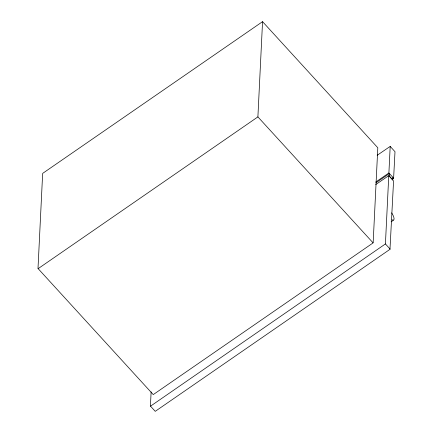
<?xml version="1.0" encoding="UTF-8"?>
<svg xmlns="http://www.w3.org/2000/svg" width="433" height="433" viewBox="0 0 433 433"><rect width="100%" height="100%" fill="white"/><g stroke="black" fill="none" stroke-linecap="round" stroke-linejoin="round"><path stroke-width="0.65" d="M151.122 391.897L150.43 406.04L155.236 411.35L389.981 249.327L393.565 180.967L388.764 175.657L375.741 184.561M389.505 173.595L389.294 175.95L392.742 179.895M373.04 242.81L257.9 116.888L262.555 21.65L42.991 173.162L42.645 173.606L38.001 268.498L153.25 394.604L372.818 243.097L373.159 242.653L377.803 147.761L262.555 21.65M392.341 179.127L393.619 178.147L388.894 172.978L390.193 146.403L377.17 155.301M390.149 249.116L385.424 243.941L388.764 175.657M393.619 178.147L394.999 151.707L390.193 146.403M392.818 179.803L392.883 177.286M38.104 268.682L257.9 116.888M150.505 406.181L385.424 243.941M375.866 181.936L388.894 172.978M375.947 182.802L389.413 173.541M391.129 221.837L393.353 220.305M391.676 212.874A7.513 2.436 55.4 0 1 392 219.829"/></g></svg>
